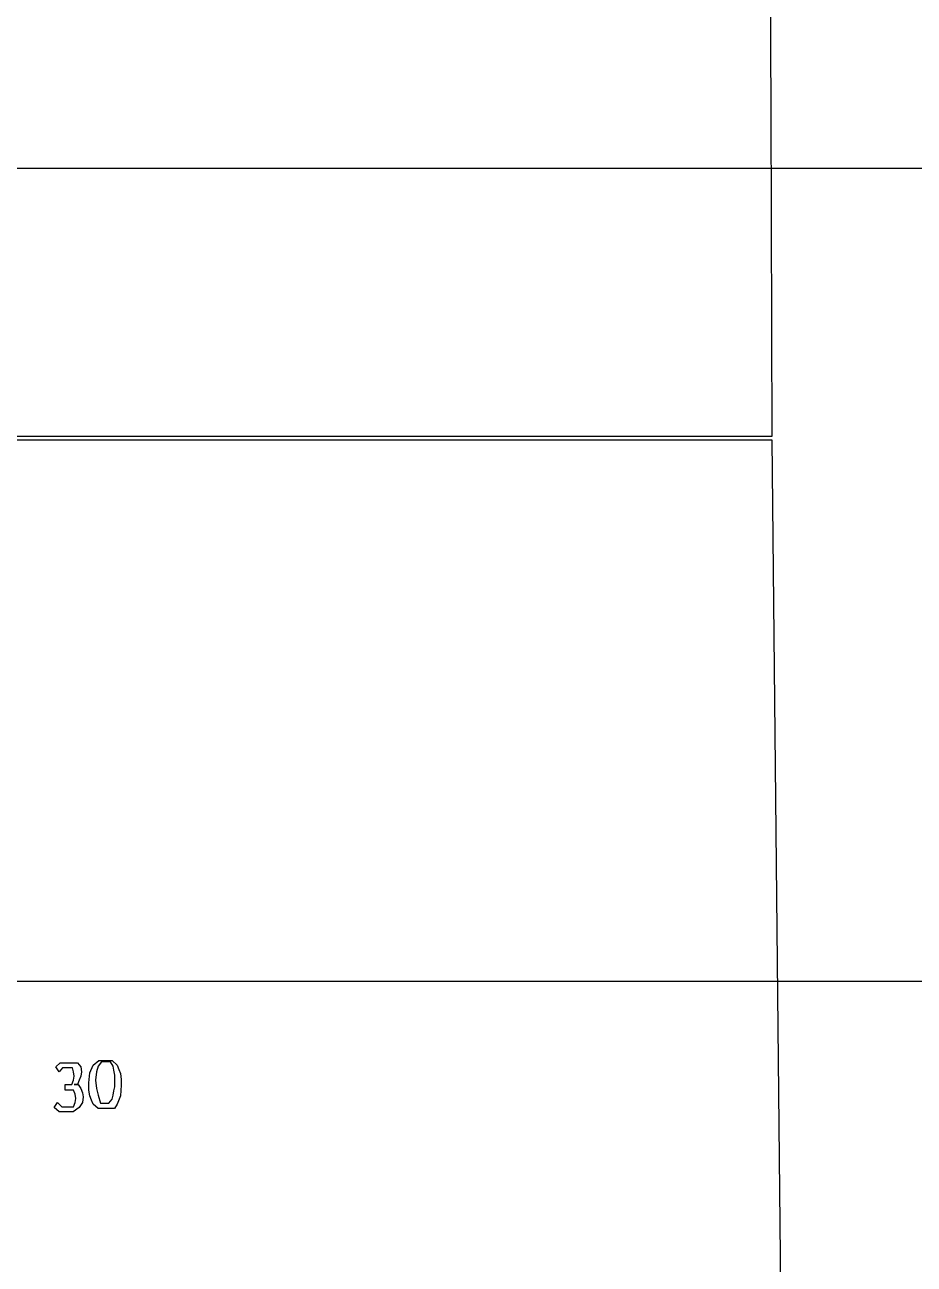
# Model space of a CAD drawing. Extents: x -0.49 to 6.91, y -0.57 to 8.11.
# Drawn here: x 2.89 to 3.457, y 0.878 to 1.669 of the extents above; entities that cross this region are included whole.
import ezdxf

# ---------------------------------------------------------------- set-up
doc = ezdxf.new("R2010")
doc.units = 0
doc.layers.add('Grid', color=7, linetype='CONTINUOUS')
doc.layers.add('topo_grid', color=7, linetype='CONTINUOUS')

msp = doc.modelspace()

# ---------------------------------------------------------------- linework, layer by layer
at = {"layer": 'Grid', "color": 1}
for points in [[(2.484269, 1.403769), (2.484269, 1.470206), (2.483742, 1.613081), (2.483742, 1.671607), (2.483216, 1.821864), (2.483216, 1.873537), (2.482689, 2.030673), (2.482689, 2.079171), (2.482163, 2.239456), (2.737354, 2.239456), (2.946148, 2.239456), (3.154418, 2.239456), (3.363212, 2.239456), (3.36427, 2.031202), (3.364799, 1.822949), (3.365858, 1.61414), (3.366387, 1.405886), (3.157593, 1.405886), (2.949313, 1.405886), (2.740515, 1.405886)], [(2.488487, 0.569141), (2.484797, 0.645579), (2.484797, 0.777924), (2.484797, 0.851743), (2.484271, 0.986707), (2.484797, 1.05788), (2.484271, 1.194987), (2.484271, 1.264043), (2.484271, 1.403769), (2.740516, 1.403769), (2.949314, 1.403769), (3.15758, 1.403769), (3.366374, 1.403769), (3.36849, 1.195516), (3.370607, 0.987236), (3.372724, 0.778453), (3.37484, 0.5702), (3.166046, 0.5702), (2.95778, 0.5702), (2.748982, 0.5702)], [(2.923475, 1.006233), (2.925592, 1.003587), (2.926121, 1.000412), (2.925592, 0.997766), (2.924533, 0.99512), (2.923475, 0.992475), (2.921358, 0.992475), (2.924004, 0.992475), (2.925592, 0.989829), (2.92665, 0.987183), (2.927179, 0.984537), (2.92665, 0.980833), (2.924533, 0.977658), (2.920842, 0.975012), (2.916098, 0.975012), (2.911881, 0.975012), (2.908716, 0.977658), (2.910833, 0.980833), (2.913479, 0.978187), (2.916125, 0.978187), (2.918771, 0.978187), (2.920887, 0.978187), (2.921946, 0.980833), (2.922475, 0.983479), (2.921946, 0.986125), (2.920887, 0.98877), (2.918771, 0.98877), (2.916125, 0.98877), (2.915596, 0.98877), (2.915596, 0.992475), (2.918241, 0.992475), (2.919829, 0.992475), (2.920887, 0.99512), (2.921416, 0.997766), (2.920887, 1.000412), (2.920358, 1.003058), (2.918771, 1.003058), (2.916125, 1.003058), (2.914008, 1.003058), (2.911891, 1.000412), (2.909775, 1.003587), (2.912421, 1.006233), (2.916638, 1.006233), (2.920329, 1.006233)], [(2.948783, 1.004645), (2.949841, 1.002), (2.9509, 0.999354), (2.951429, 0.99565), (2.951429, 0.991945), (2.9509, 0.985066), (2.948783, 0.979775), (2.947196, 0.977129), (2.945608, 0.977129), (2.943491, 0.977129), (2.940846, 0.977129), (2.936628, 0.977129), (2.933466, 0.979775), (2.932408, 0.98242), (2.93135, 0.985066), (2.930821, 0.98877), (2.930821, 0.993533), (2.93135, 0.999883), (2.933466, 1.004645), (2.937157, 1.00782), (2.941375, 1.00782), (2.945592, 1.00782)], [(2.938238, 0.980383), (2.940884, 0.980383), (2.94353, 0.980383), (2.945646, 0.983029), (2.946175, 0.985675), (2.946705, 0.988321), (2.947234, 0.990966), (2.947234, 0.994141), (2.947234, 0.998375), (2.946705, 1.00155), (2.946175, 1.004196), (2.944588, 1.006841), (2.943, 1.006841), (2.941413, 1.006841), (2.938767, 1.006841), (2.93665, 1.004196), (2.935592, 1.000491), (2.935063, 0.9952), (2.935592, 0.989908), (2.93665, 0.985675)]]:
    msp.add_lwpolyline(points, close=True, dxfattribs=at)
at = {"layer": 'topo_grid', "color": 7}
for points in [[(2.855986, 1.57723), (2.89342, 1.57723), (2.930327, 1.57723), (2.967766, 1.57723), (3.0052, 1.57723), (3.042108, 1.57723), (3.079542, 1.57723), (3.116449, 1.57723), (3.153888, 1.57723), (3.190795, 1.57723), (3.228229, 1.57723), (3.265664, 1.57723), (3.302571, 1.57723), (3.34001, 1.57723), (3.376917, 1.57723), (3.414351, 1.57723), (3.451259, 1.57723), (3.488693, 1.57723)], [(2.854931, 1.058409), (2.892366, 1.058409), (2.9298, 1.058409), (2.966712, 1.058409), (3.004146, 1.058409), (3.041053, 1.058409), (3.078488, 1.058409), (3.115395, 1.058409), (3.152833, 1.058409), (3.190268, 1.058409), (3.227175, 1.058409), (3.264609, 1.058409), (3.301517, 1.058409), (3.338955, 1.058409), (3.375862, 1.058409), (3.413297, 1.058409), (3.450731, 1.058409), (3.487639, 1.058409)]]:
    msp.add_lwpolyline(points, dxfattribs=at)

doc.saveas('drawing.dxf')
